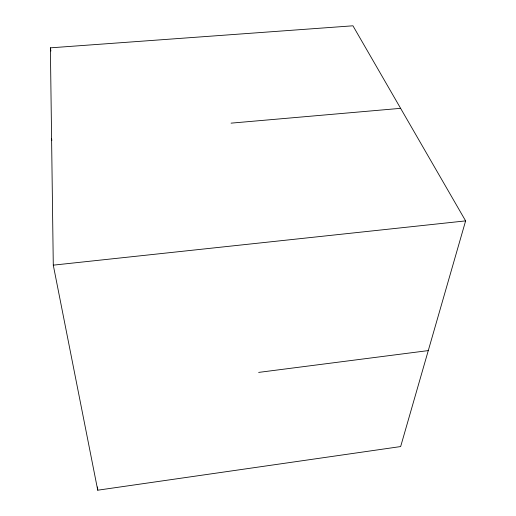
<?xml version="1.0" encoding="UTF-8"?>
<svg xmlns="http://www.w3.org/2000/svg" width="516" height="516" viewBox="0 0 516 516"><rect width="100%" height="100%" fill="white"/><g stroke="black" fill="none" stroke-linecap="round" stroke-linejoin="round"><path stroke-width="0.77" d="M465.619 220.887L400.648 446.566L97.743 490.2L53.283 265.153L50.381 47.846L352.944 25.8L465.619 220.887L53.283 265.153M258.651 372.404L428.274 350.596M231.071 123.143L400.616 108.341M51.594 138.81L51.871 140.397M50.381 47.846L50.891 51.026M97.569 486.981L97.743 490.2"/></g></svg>
